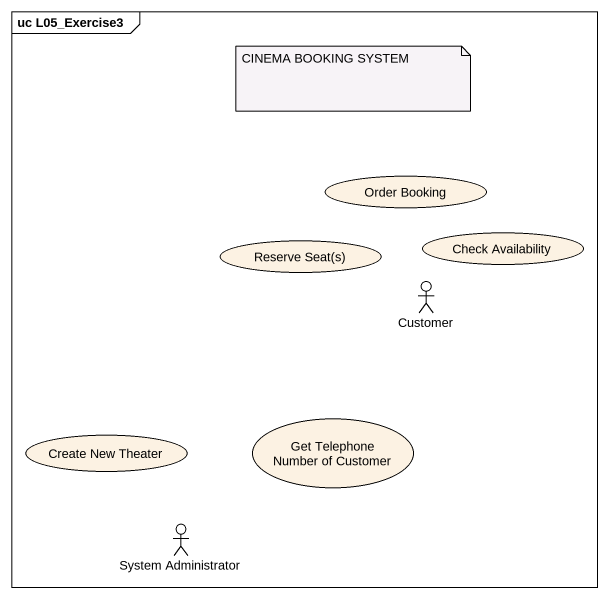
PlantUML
@startuml
mainframe uc L05_Exercise3
usecase "Order Booking" as Order_Booking
usecase "Reserve Seat(s)" as Reserve_Seat_s
usecase "Check Availability" as Check_Availability
actor Customer
usecase "Create New Theater" as Create_New_Theater
usecase "Get Telephone Number of Customer" as Get_Telephone_Number_of
actor "System Administrator" as System_Administrator
note as N1
  CINEMA BOOKING SYSTEM
end note
@enduml
